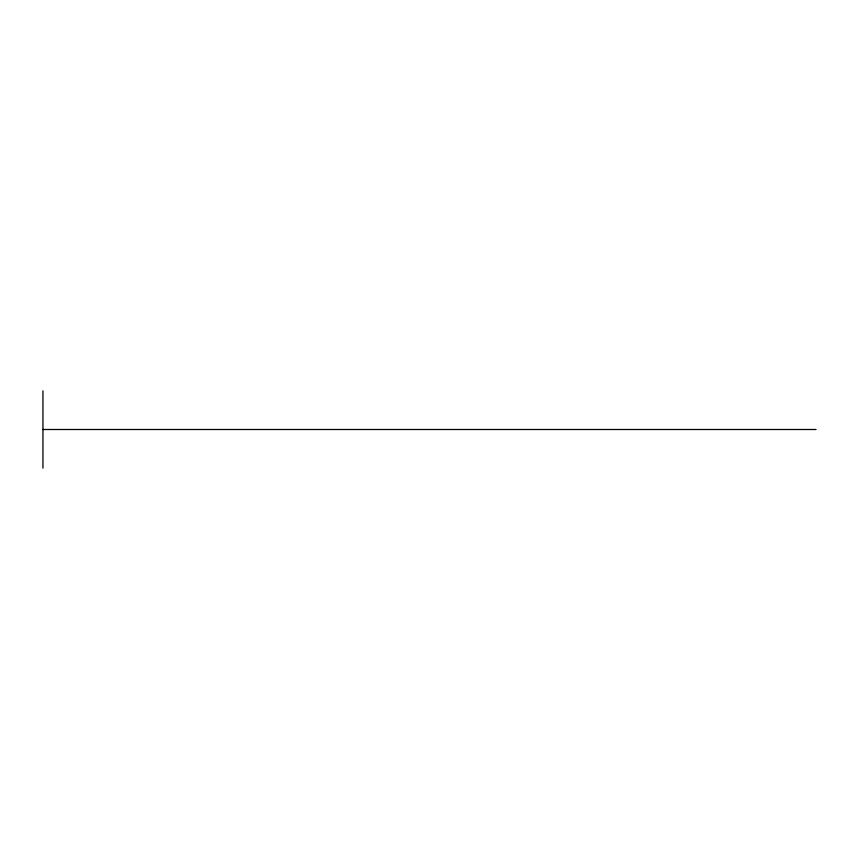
<?xml version="1.0" encoding="UTF-8"?>
<svg xmlns="http://www.w3.org/2000/svg" width="859" height="859" viewBox="0 0 859 859"><rect width="100%" height="100%" fill="white"/><g stroke="black" fill="none" stroke-linecap="round" stroke-linejoin="round"><path stroke-width="1.29" d="M42.95 429.5L816.05 429.5M42.95 390.845L42.95 468.155"/></g></svg>
